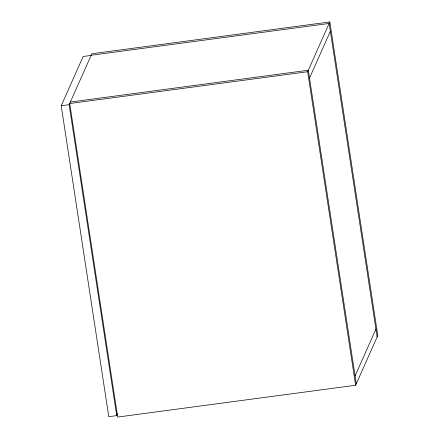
<?xml version="1.0" encoding="UTF-8"?>
<svg xmlns="http://www.w3.org/2000/svg" width="439" height="439" viewBox="0 0 439 439"><rect width="100%" height="100%" fill="white"/><g stroke="black" fill="none" stroke-linecap="round" stroke-linejoin="round"><path stroke-width="0.66" d="M117.548 413.741L116.714 415.612L108.779 416.671L61.208 105.766L83.152 56.483L91.082 55.424M116.714 415.612L69.137 104.701L91.877 53.75L329.821 21.95L377.792 335.473L355.628 385.25L117.685 417.05L69.708 103.527L307.651 71.727L329.821 21.95M309.517 78.071L330.353 31.279M355.091 375.916L375.932 329.129M91.213 55.243L329.151 23.443L377.128 336.965M70.372 102.035L308.315 70.235L356.292 383.757M61.208 105.766L69.137 104.701M307.651 71.727L355.628 385.25"/></g></svg>
